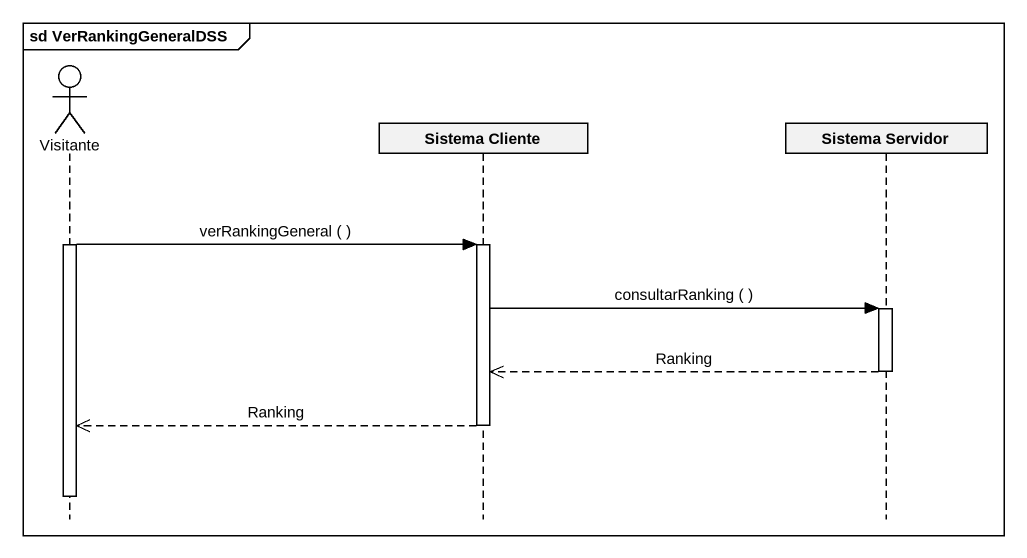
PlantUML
@startuml
mainframe sd VerRankingGeneralDSS
hide footbox
actor Visitante
participant "Sistema Cliente" as Sistema_Cliente
participant "Sistema Servidor" as Sistema_Servidor

activate Visitante
Visitante -> Sistema_Cliente : verRankingGeneral ( )
activate Sistema_Cliente
Sistema_Cliente -> Sistema_Servidor : consultarRanking ( )
activate Sistema_Servidor
Sistema_Servidor -->> Sistema_Cliente : Ranking
deactivate Sistema_Servidor
Sistema_Cliente -->> Visitante : Ranking
deactivate Sistema_Cliente
deactivate Visitante
@enduml
